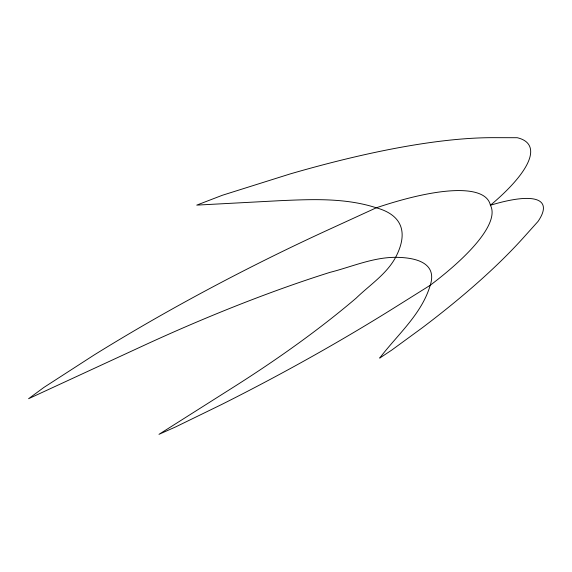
<?xml version="1.0" encoding="UTF-8"?>
<svg xmlns="http://www.w3.org/2000/svg" width="572" height="572" viewBox="0 0 572 572"><rect width="100%" height="100%" fill="white"/><g stroke="black" fill="none" stroke-linecap="round" stroke-linejoin="round"><path stroke-width="0.86" d="M430.237 285.256C421.714 314.285 397.354 334.727 379.686 358.108L391.713 350.114L422.258 327.799A641.248 173.13 -23.9 0 0 523.566 237.544L538.002 221.464A134.456 31.51 -28.4 0 0 490.397 205.262A212.226 53.904 -27.2 0 0 376.297 207.793C345.309 197.748 312.262 199.27 280.144 200.672L196.747 205.119L222.394 195.259L290.261 173.902A561.89 135.807 -24.8 0 1 493.107 137.666L517.224 137.716A156.249 42.585 -28.5 0 1 490.397 205.262A210.024 52.796 -27.2 0 1 430.237 285.256L396.01 306.706A826.032 299.506 -24.4 0 1 221.35 404.64L175.497 426.984L158.98 434.334L233.891 386.894A643.936 198.127 -22.2 0 0 356.149 298.148C369.619 285.028 386.522 274.224 395.631 257.321A315.572 84.363 -25.1 0 0 376.297 207.793L327.785 230.037A472.729 100.422 -26.9 0 0 94.08 355.019L43.801 387.494L28.6 398.705L142.657 346.003A403.61 84.477 -25.6 0 1 330.023 272.343C351.673 266.852 372.973 257.328 395.631 257.321A270.134 62.627 -25.9 0 1 430.237 285.256"/></g></svg>
